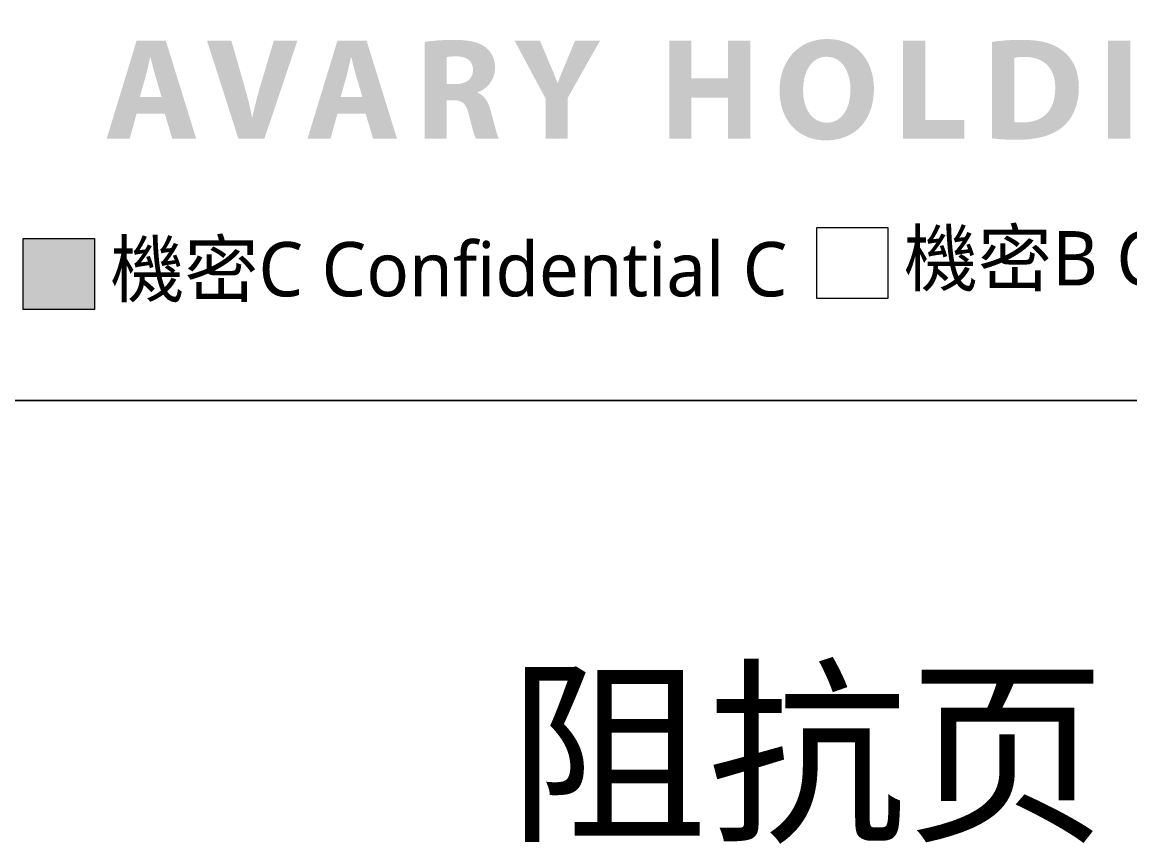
# Model space of a CAD drawing. Extents: x 3811 to 4710, y -385 to -198.
# Drawn here: x 4659.84 to 4672.05, y -364.33 to -355.28 of the extents above; entities that cross this region are included whole.
import ezdxf

# ---------------------------------------------------------------- set-up
doc = ezdxf.new("R2010")
doc.units = 0
doc.layers.get('0').update_dxf_attribs({"lineweight": 9})
doc.layers.add('图层 1', color=7, linetype='Continuous')
doc.layers.add('尺寸線', color=3, linetype='Continuous', lineweight=5)
doc.styles.get("Standard").update_dxf_attribs({"font": 'PMingLiU.ttf'})

# ---------------------------------------------------------------- blocks, each defined once
blk = doc.blocks.new('6')
at = {"layer": '图层 1', "true_color": 0x000099}
h = blk.add_hatch(color=174, dxfattribs=at)
h.dxf.hatch_style = 2
h.paths.add_polyline_path([(17.081, -7.552), (16.837, -8.434), (16.032, -8.434), (17.081, -5), (18.099, -5), (19.164, -8.434), (18.329, -8.434), (18.064, -7.552)])
edge = h.paths.add_edge_path()
edge.add_spline(control_points=[(17.952, -6.972), (17.952, -6.972), (17.738, -6.244), (17.738, -6.244), (17.677, -6.04), (17.615, -5.786), (17.565, -5.581), (17.565, -5.581), (17.554, -5.581), (17.554, -5.581), (17.503, -5.786), (17.453, -6.045), (17.397, -6.244), (17.397, -6.244), (17.193, -6.972), (17.193, -6.972), (17.193, -6.972), (17.952, -6.972), (17.952, -6.972)], knot_values=[0, 0, 0, 0, 1, 1, 1, 2, 2, 2, 3, 3, 3, 4, 4, 4, 5, 5, 5, 6, 6, 6, 6], degree=3, periodic=1)
h = blk.add_hatch(color=174, dxfattribs=at)
h.dxf.hatch_style = 2
edge = h.paths.add_edge_path()
edge.add_spline(control_points=[(20.64, -8.434), (20.64, -8.434), (19.54, -5), (19.54, -5), (19.54, -5), (20.391, -5), (20.391, -5), (20.391, -5), (20.808, -6.453), (20.808, -6.453), (20.925, -6.86), (21.032, -7.252), (21.114, -7.68), (21.114, -7.68), (21.129, -7.68), (21.129, -7.68), (21.216, -7.267), (21.323, -6.86), (21.44, -6.467), (21.44, -6.467), (21.878, -5), (21.878, -5), (21.878, -5), (22.703, -5), (22.703, -5), (22.703, -5), (21.546, -8.434), (21.546, -8.434), (21.546, -8.434), (20.64, -8.434), (20.64, -8.434)], knot_values=[0, 0, 0, 0, 1, 1, 1, 2, 2, 2, 3, 3, 3, 4, 4, 4, 5, 5, 5, 6, 6, 6, 7, 7, 7, 8, 8, 8, 9, 9, 9, 10, 10, 10, 10], degree=3, periodic=1)
h = blk.add_hatch(color=174, dxfattribs=at)
h.dxf.hatch_style = 2
h.paths.add_polyline_path([(24.103, -7.552), (23.858, -8.434), (23.054, -8.434), (24.103, -5), (25.121, -5), (26.185, -8.434), (25.351, -8.434), (25.086, -7.552)])
edge = h.paths.add_edge_path()
edge.add_spline(control_points=[(24.974, -6.972), (24.974, -6.972), (24.76, -6.244), (24.76, -6.244), (24.699, -6.04), (24.637, -5.786), (24.587, -5.581), (24.587, -5.581), (24.576, -5.581), (24.576, -5.581), (24.525, -5.786), (24.474, -6.045), (24.419, -6.244), (24.419, -6.244), (24.215, -6.972), (24.215, -6.972), (24.215, -6.972), (24.974, -6.972), (24.974, -6.972)], knot_values=[0, 0, 0, 0, 1, 1, 1, 2, 2, 2, 3, 3, 3, 4, 4, 4, 5, 5, 5, 6, 6, 6, 6], degree=3, periodic=1)
h = blk.add_hatch(color=174, dxfattribs=at)
h.dxf.hatch_style = 2
edge = h.paths.add_edge_path()
edge.add_spline(control_points=[(27.153, -5.047), (27.402, -5.007), (27.774, -4.975), (28.187, -4.975), (28.696, -4.975), (29.052, -5.052), (29.297, -5.246), (29.501, -5.409), (29.613, -5.648), (29.613, -5.964), (29.613, -6.401), (29.302, -6.703), (29.006, -6.809), (29.006, -6.809), (29.006, -6.824), (29.006, -6.824), (29.246, -6.921), (29.378, -7.15), (29.465, -7.467), (29.571, -7.853), (29.679, -8.3), (29.745, -8.434), (29.745, -8.434), (28.951, -8.434), (28.951, -8.434), (28.894, -8.337), (28.813, -8.057), (28.711, -7.634), (28.619, -7.206), (28.472, -7.089), (28.156, -7.084), (28.156, -7.084), (27.921, -7.084), (27.921, -7.084), (27.921, -7.084), (27.921, -8.434), (27.921, -8.434), (27.921, -8.434), (27.153, -8.434), (27.153, -8.434), (27.153, -8.434), (27.153, -5.047), (27.153, -5.047)], knot_values=[0, 0, 0, 0, 1, 1, 1, 2, 2, 2, 3, 3, 3, 4, 4, 4, 5, 5, 5, 6, 6, 6, 7, 7, 7, 8, 8, 8, 9, 9, 9, 10, 10, 10, 11, 11, 11, 12, 12, 12, 13, 13, 13, 14, 14, 14, 14], degree=3, periodic=1)
edge = h.paths.add_edge_path()
edge.add_spline(control_points=[(27.921, -6.523), (27.921, -6.523), (28.227, -6.523), (28.227, -6.523), (28.615, -6.523), (28.844, -6.33), (28.844, -6.03), (28.844, -5.714), (28.63, -5.556), (28.273, -5.551), (28.085, -5.551), (27.977, -5.566), (27.921, -5.577), (27.921, -5.577), (27.921, -6.523), (27.921, -6.523)], knot_values=[0, 0, 0, 0, 1, 1, 1, 2, 2, 2, 3, 3, 3, 4, 4, 4, 5, 5, 5, 5], degree=3, periodic=1)
h = blk.add_hatch(color=174, dxfattribs=at)
h.dxf.hatch_style = 2
edge = h.paths.add_edge_path()
edge.add_spline(control_points=[(31.38, -8.434), (31.38, -8.434), (31.38, -7.028), (31.38, -7.028), (31.38, -7.028), (30.295, -5), (30.295, -5), (30.295, -5), (31.18, -5), (31.18, -5), (31.18, -5), (31.532, -5.826), (31.532, -5.826), (31.639, -6.076), (31.71, -6.259), (31.797, -6.483), (31.797, -6.483), (31.807, -6.483), (31.807, -6.483), (31.883, -6.27), (31.964, -6.07), (32.067, -5.826), (32.067, -5.826), (32.414, -5), (32.414, -5), (32.414, -5), (33.284, -5), (33.284, -5), (33.284, -5), (32.154, -7.002), (32.154, -7.002), (32.154, -7.002), (32.154, -8.434), (32.154, -8.434), (32.154, -8.434), (31.38, -8.434), (31.38, -8.434)], knot_values=[0, 0, 0, 0, 1, 1, 1, 2, 2, 2, 3, 3, 3, 4, 4, 4, 5, 5, 5, 6, 6, 6, 7, 7, 7, 8, 8, 8, 9, 9, 9, 10, 10, 10, 11, 11, 11, 12, 12, 12, 12], degree=3, periodic=1)
h = blk.add_hatch(color=174, dxfattribs=at)
h.dxf.hatch_style = 2
h.paths.add_polyline_path([(36.481, -5), (36.481, -6.32), (37.76, -6.32), (37.76, -5), (38.534, -5), (38.534, -8.434), (37.76, -8.434), (37.76, -6.997), (36.481, -6.997), (36.481, -8.434), (35.702, -8.434), (35.702, -5)])
h = blk.add_hatch(color=174, dxfattribs=at)
h.dxf.hatch_style = 2
edge = h.paths.add_edge_path()
edge.add_spline(control_points=[(42.862, -6.681), (42.862, -7.807), (42.18, -8.49), (41.177, -8.49), (40.158, -8.49), (39.562, -7.721), (39.562, -6.743), (39.562, -5.714), (40.219, -4.945), (41.232, -4.945), (42.287, -4.945), (42.862, -5.734), (42.862, -6.681)], knot_values=[0, 0, 0, 0, 0.352778, 0.352778, 0.352778, 0.705556, 0.705556, 0.705556, 1.058334, 1.058334, 1.058334, 1.411112, 1.411112, 1.411112, 1.411112], degree=3, periodic=0)
edge.add_line((42.862, -6.681), (42.862, -6.681))
edge = h.paths.add_edge_path()
edge.add_spline(control_points=[(40.382, -6.728), (40.382, -7.4), (40.698, -7.873), (41.217, -7.873), (41.742, -7.873), (42.042, -7.374), (42.042, -6.707), (42.042, -6.091), (41.747, -5.561), (41.212, -5.561), (40.688, -5.561), (40.382, -6.06), (40.382, -6.728)], knot_values=[0, 0, 0, 0, 0.352778, 0.352778, 0.352778, 0.705556, 0.705556, 0.705556, 1.058334, 1.058334, 1.058334, 1.411112, 1.411112, 1.411112, 1.411112], degree=3, periodic=0)
edge.add_line((40.382, -6.728), (40.382, -6.728))
h = blk.add_hatch(color=174, dxfattribs=at)
h.dxf.hatch_style = 2
h.paths.add_polyline_path([(43.88, -5), (44.659, -5), (44.659, -7.782), (46.024, -7.782), (46.024, -8.434), (43.88, -8.434)])
h = blk.add_hatch(color=174, dxfattribs=at)
h.dxf.hatch_style = 2
edge = h.paths.add_edge_path()
edge.add_spline(control_points=[(46.991, -5.047), (47.277, -5), (47.649, -4.975), (48.041, -4.975), (48.692, -4.975), (49.115, -5.093), (49.446, -5.342), (49.803, -5.608), (50.027, -6.03), (50.027, -6.636), (50.027, -7.293), (49.787, -7.746), (49.456, -8.026), (49.094, -8.326), (48.545, -8.469), (47.873, -8.469), (47.47, -8.469), (47.185, -8.444), (46.991, -8.418), (46.991, -8.418), (46.991, -5.047), (46.991, -5.047)], knot_values=[0, 0, 0, 0, 1, 1, 1, 2, 2, 2, 3, 3, 3, 4, 4, 4, 5, 5, 5, 6, 6, 6, 7, 7, 7, 7], degree=3, periodic=1)
edge = h.paths.add_edge_path()
edge.add_spline(control_points=[(47.771, -7.848), (47.837, -7.863), (47.943, -7.863), (48.041, -7.863), (48.744, -7.868), (49.202, -7.481), (49.202, -6.662), (49.207, -5.949), (48.789, -5.571), (48.122, -5.571), (47.949, -5.571), (47.837, -5.587), (47.771, -5.602), (47.771, -5.602), (47.771, -7.848), (47.771, -7.848)], knot_values=[0, 0, 0, 0, 1, 1, 1, 2, 2, 2, 3, 3, 3, 4, 4, 4, 5, 5, 5, 5], degree=3, periodic=1)
h = blk.add_hatch(color=174, dxfattribs=at)
h.dxf.hatch_style = 2
h.paths.add_polyline_path([(51.823, -8.434), (51.044, -8.434), (51.044, -5), (51.823, -5)])
blk = doc.blocks.new('AD')
blk.add_hatch(color=1).paths.add_polyline_path([(1045.141, 61.51), (1045.806, 61.51), (1045.806, 60.846), (1045.141, 60.846)])
at = {"color": 1}
for points in [[(1052.558, 61.613), (1053.223, 61.613), (1053.223, 60.948), (1052.558, 60.948)], [(1045.141, 61.51), (1045.806, 61.51), (1045.806, 60.846), (1045.141, 60.846)]]:
    blk.add_lwpolyline(points, close=True, dxfattribs=at)
at = {"xscale": 0.2673000000000001, "yscale": 0.2673000000000001, "zscale": 0.2673000000000001}
blk.add_blockref('6', (1041.635, 64.696), dxfattribs=at)
at = {"color": 2, "width": 6.63066, "attachment_point": 1}
for s, insert, char_height in [('{\\fMicrosoft JhengHei|b0|i0|c136|p18;\\C1;機密B Confidential B}', (1053.371, 61.579), 0.50771), ('{\\fMicrosoft JhengHei|b0|i0|c136|p18;\\C1;\\fMicrosoft JhengHei|b0|i0|c136|p18;機密C \\fMicrosoft JhengHei|b0|i0|c136|p18;Confidential C}', (1045.954, 61.477), 0.507711)]:
    blk.add_mtext(s, dxfattribs=dict(at, insert=insert, char_height=char_height))

msp = doc.modelspace()

# ---------------------------------------------------------------- linework, layer by layer
msp.add_line((4650.018, -359.447), (4690.666, -359.447))
msp.add_lwpolyline([(4618.403, -350.414), (4690.666, -350.414), (4690.666, -359.447), (4618.403, -359.447)], close=True)

# ---------------------------------------------------------------- block references
at = {"layer": '尺寸線', "linetype": 'Continuous', "xscale": 1.17936, "yscale": 1.17936, "zscale": 1.17936}
msp.add_blockref('AD', (3427.257, -430.205), dxfattribs=at)

# ---------------------------------------------------------------- texts
at = {"linetype": 'Continuous', "insert": (4665.194, -362.529), "char_height": 1.61301, "width": 21.07105, "attachment_point": 1}
msp.add_mtext('{\\fPMingLiU|b0|i0|c136|p18;阻抗页}', dxfattribs=at)

doc.saveas('drawing.dxf')
